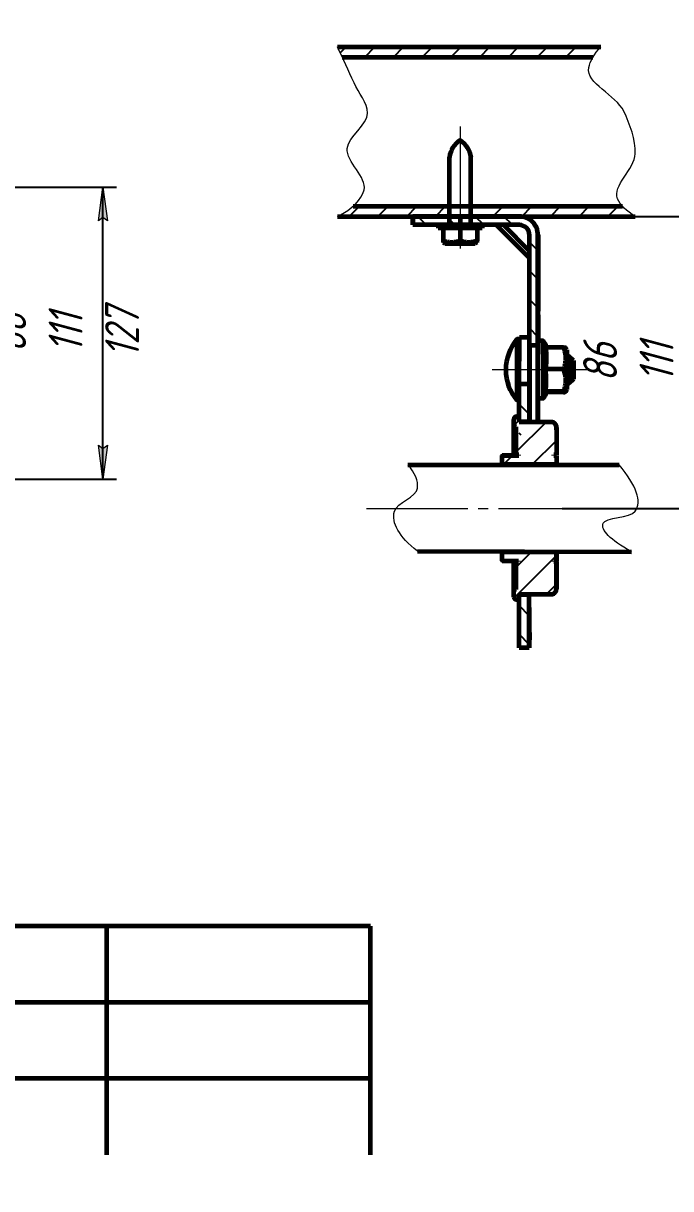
# Model space of a CAD drawing. Header units: millimetres. Extents: x 0 to 1680, y 0 to 594.
# Drawn here: x 133.5 to 229.1, y 0 to 171.9 of the extents above; entities that cross this region are included whole.
import ezdxf

# ---------------------------------------------------------------- set-up
doc = ezdxf.new("R2010")
doc.units = ezdxf.units.MM
for name, pattern in [('K5LT_AXLED', [19.5, 15, -1.5, 1.5, -1.5]), ('K5LT_BASIC', [0]), ('K5LT_THIN', [0])]:
    doc.linetypes.add(name, pattern=pattern)
doc.layers.add('Системный слой', color=7, linetype='Continuous')
doc.styles.add('KDIMTEXTSTYLE', font='GOST_AU.SHX', dxfattribs={"width": 0.96, "oblique": 15, "height": 5})
doc.dimstyles.new('KDIMSTYLE (1.00)', dxfattribs={"dimtxt": 5, "dimasz": 1, "dimexe": 2, "dimexo": 0, "dimgap": 1, "dimtad": 1, "dimtxsty": 'KDIMTEXTSTYLE', "dimsah": 1, "dimcen": 0, "dimdle": 1, "dimadec": 0, "dimazin": 0, "dimtfac": 0.667, "dimtmove": 0, "dimatfit": 3, "dimfxl": 1, "dimtvp": 1, "dimtolj": 1, "dimtzin": 0, "dimarcsym": 0})
pattern_1 = [(135, (0, 0), (-2.12132, -2.12132), [])]
pattern_2 = [(45, (0, 0), (-2.12132, 2.12132), [])]

# ---------------------------------------------------------------- blocks, each defined once
blk = doc.blocks.new('KDIMARROW_01')
at = {"layer": 'Системный слой'}
blk.add_hatch(color=0, dxfattribs=at).paths.add_polyline_path([(0, 0), (-5, 0.66), (-4.5, 0), (-5, -0.66)])
at = {"layer": 'Системный слой', "color": 0, "linetype": 'K5LT_THIN', "lineweight": 18}
for p, q in [((-4.5, 0), (-5, 0.66)), ((-5, 0.66), (0, 0)), ((0, 0), (-5, -0.66)), ((-5, -0.66), (-4.5, 0)), ((0, 0), (-1, 0))]:
    blk.add_line(p, q, dxfattribs=at)

msp = doc.modelspace()

# ---------------------------------------------------------------- hatches: boundary and pattern name
at = {"layer": 'Системный слой'}
h = msp.add_hatch(dxfattribs=at)
h.set_pattern_fill('Металл', angle=45, style=0, pattern_type=0)
h.set_pattern_definition(pattern_2)
h.paths.add_polyline_path([(196.41474, 144.94292), (182.20351, 144.94292), (179.90127, 143.44292), (195.88974, 143.44292), (196.41474, 143.44292)])
h.paths.add_polyline_path([(221.95505, 144.94292), (199.56474, 144.94292), (199.56474, 143.44292), (223.84419, 143.44292)])
h.paths.add_polyline_path([(180.59445, 166.94292), (217.60432, 166.94292), (218.75444, 168.44292), (179.90127, 168.44292)])
h = msp.add_hatch(dxfattribs=at)
h.set_pattern_fill('Металл', angle=135, style=0, pattern_type=0)
h.set_pattern_definition(pattern_1)
edge = h.paths.add_edge_path()
edge.add_line((206.73974, 143.43509), (190.98974, 143.44292))
edge.add_line((190.98974, 143.44292), (190.98912, 142.19292))
edge.add_line((190.98912, 142.19292), (206.73912, 142.18509))
edge.add_line((206.73912, 142.18509), (207.79956, 141.74522))
edge.add_line((207.79956, 141.74522), (208.23838, 140.68435))
edge.add_line((208.23838, 140.68435), (208.2325, 124.39958))
edge.add_line((208.2325, 124.39958), (209.47952, 124.39896))
edge.add_line((209.47951, 124.39895), (209.48838, 140.68372))
edge.add_line((209.48838, 140.68372), (208.71842, 142.59348))
edge.add_line((208.71842, 142.59348), (206.83832, 143.43327))
edge.add_line((206.83832, 143.43327), (206.73974, 143.43509))
h = msp.add_hatch(dxfattribs=at)
h.set_pattern_fill('Металл', angle=135, style=0, pattern_type=0)
h.set_pattern_definition(pattern_1)
edge = h.paths.add_edge_path()
edge.add_line((208.2081, 79.77763), (208.21124, 87.64959))
edge.add_line((208.21125, 87.64959), (206.71124, 87.65033))
edge.add_line((206.71124, 87.65033), (206.7081, 79.77808))
edge.add_line((206.7081, 79.77808), (208.2081, 79.77763))
h.paths.add_polyline_path([(208.22371, 111.18434), (208.22649, 116.76795), (206.72649, 116.76844), (206.72371, 111.18509)])
h = msp.add_hatch(dxfattribs=at)
h.set_pattern_fill('Металл', angle=45, style=0, pattern_type=0)
h.set_pattern_definition(pattern_2)
edge = h.paths.add_edge_path()
edge.add_line((205.91106, 87.30073), (206.43496, 86.9202))
edge.add_line((206.43496, 86.9202), (206.71106, 87.30033))
edge.add_line((206.71106, 87.30033), (206.71126, 87.70033))
edge.add_line((206.71127, 87.70033), (211.41126, 87.69799))
edge.add_line((211.41126, 87.69799), (212.18655, 88.29915))
edge.add_line((212.18655, 88.29915), (212.21166, 88.4976))
edge.add_line((212.21166, 88.4976), (212.21367, 92.5476))
edge.add_line((212.21367, 92.5476), (211.84218, 92.54778))
edge.add_line((211.84218, 92.54778), (211.84223, 92.64778))
edge.add_line((211.84223, 92.64778), (212.21373, 92.6476))
edge.add_line((212.21372, 92.6476), (212.21438, 93.9726))
edge.add_line((212.21438, 93.9726), (204.21438, 93.97658))
edge.add_line((204.21438, 93.97658), (204.21372, 92.65158))
edge.add_line((204.21373, 92.65158), (206.63522, 92.65037))
edge.add_line((206.63522, 92.65037), (206.63517, 92.55037))
edge.add_line((206.63517, 92.55037), (206.26367, 92.55056))
edge.add_line((206.26367, 92.55056), (206.26161, 88.40056))
edge.add_line((206.26161, 88.40056), (205.91144, 88.05073))
edge.add_line((205.91144, 88.05073), (205.91106, 87.30073))
edge = h.paths.add_edge_path()
edge.add_line((206.72409, 113.50032), (206.2002, 113.88085))
edge.add_line((206.2002, 113.88085), (205.92409, 113.50072))
edge.add_line((205.92409, 113.50072), (205.92372, 112.75072))
edge.add_line((205.92372, 112.75072), (206.27354, 112.40054))
edge.add_line((206.27354, 112.40054), (206.27148, 108.25054))
edge.add_line((206.27148, 108.25054), (206.64298, 108.25036))
edge.add_line((206.64298, 108.25036), (206.64293, 108.15036))
edge.add_line((206.64293, 108.15036), (204.22143, 108.15156))
edge.add_line((204.22143, 108.15156), (204.22077, 106.82656))
edge.add_line((204.22077, 106.82656), (212.22077, 106.82259))
edge.add_line((212.22077, 106.82259), (212.22143, 108.14759))
edge.add_line((212.22143, 108.14759), (211.84993, 108.14777))
edge.add_line((211.84993, 108.14777), (211.84998, 108.24777))
edge.add_line((211.84998, 108.24777), (212.22148, 108.24759))
edge.add_line((212.22148, 108.24759), (212.22349, 112.29759))
edge.add_line((212.22349, 112.29759), (211.62196, 113.07298))
edge.add_line((211.62196, 113.07298), (211.42389, 113.09798))
edge.add_line((211.42389, 113.09798), (206.72389, 113.10032))
edge.add_line((206.72389, 113.10032), (206.72409, 113.50032))

# ---------------------------------------------------------------- linework, layer by layer
at = {"layer": 'Системный слой', "color": 5, "linetype": 'K5LT_BASIC', "lineweight": 60, "true_color": 0x0000ff}
for p, q in [((179.90127, 168.44292), (218.75444, 168.44292)), ((180.59445, 166.94292), (217.60432, 166.94292)), ((196.41474, 142.19292), (196.41474, 152.19292)), ((199.56474, 142.19292), (199.56474, 152.19292)), ((182.20351, 144.94292), (221.95505, 144.94292)), ((179.90127, 143.44292), (223.84419, 143.44292)), ((190.98912, 142.19292), (190.98974, 143.44292)), ((190.98974, 143.44292), (190.98974, 142.19292)), ((206.73974, 143.43509), (190.98974, 143.44292)), ((195.88974, 143.44292), (200.08974, 143.44292)), ((197.98974, 143.44292), (197.98974, 142.19292)), ((206.73912, 142.18509), (190.98912, 142.19292)), ((194.73974, 142.19292), (194.73974, 141.69292)), ((201.23974, 142.19292), (194.73974, 142.19292)), ((201.23974, 141.69292), (194.73974, 141.69292)), ((195.48974, 141.69292), (195.48974, 139.82498)), ((197.98974, 141.69292), (197.98974, 139.82498)), ((200.48974, 141.69292), (200.48974, 139.82498)), ((201.23974, 142.19292), (201.23974, 141.69292)), ((208.23668, 137.26545), (203.32022, 142.18679)), ((208.23721, 138.33554), (204.39031, 142.18626)), ((195.48974, 139.82498), (195.48974, 139.60169)), ((195.48974, 139.60169), (195.76474, 139.44292)), ((195.76474, 139.44292), (200.21474, 139.44292)), ((200.48974, 139.60169), (200.21474, 139.44292)), ((200.48974, 139.60169), (200.48974, 139.82498)), ((208.2293, 122.43434), (208.23838, 140.68435)), ((209.4793, 122.43372), (209.48838, 140.68372)), ((209.49319, 140.68372), (209.48838, 140.68372)), ((209.49197, 137.77687), (209.49319, 140.6838)), ((209.49319, 140.68372), (209.49197, 137.77687)), ((209.50379, 140.68372), (209.495, 140.68372)), ((209.50379, 140.68372), (209.49821, 129.46273)), ((209.49333, 137.77687), (209.49197, 137.77687)), ((209.48958, 123.06328), (209.4924, 127.40076)), ((209.49401, 128.1265), (209.49202, 125.06492)), ((209.49726, 127.82245), (209.4941, 123.09969)), ((206.74036, 125.61806), (208.23011, 125.61731)), ((206.73939, 125.31629), (206.37831, 125.31647)), ((206.72669, 118.73367), (206.73948, 125.3621)), ((209.4825, 124.39896), (209.47951, 124.39896)), ((210.24008, 125.06455), (209.49008, 125.06492)), ((213.26081, 124.11408), (210.57167, 124.11541)), ((213.73942, 123.73781), (213.55126, 124.06409)), ((208.22669, 118.73318), (208.23476, 122.91537)), ((214.03896, 122.81266), (213.73855, 122.81281)), ((214.73865, 122.18731), (214.03896, 122.81266)), ((213.25824, 120.91763), (210.5691, 120.91897)), ((206.72392, 113.15032), (206.72669, 118.73367)), ((206.72669, 118.73367), (208.22669, 118.73318)), ((208.22392, 113.14957), (208.22669, 118.73318)), ((208.23279, 117.19132), (208.23512, 119.54013)), ((214.03697, 118.81266), (213.73657, 118.81281)), ((214.73729, 119.43731), (214.03697, 118.81266)), ((208.23488, 117.98712), (208.23358, 117.98712)), ((213.25749, 117.6166), (210.56835, 117.61794)), ((213.2593, 117.51202), (210.69765, 117.51329)), ((213.73652, 117.88781), (213.54794, 117.56156)), ((206.72549, 116.3163), (206.37383, 116.31647)), ((208.23426, 115.67188), (208.23279, 114.18612)), ((210.23586, 116.56455), (209.48586, 116.56492)), ((209.48861, 116.56492), (209.4874, 114.75868)), ((205.92372, 112.75072), (205.92409, 113.50072)), ((206.72409, 113.50032), (206.72389, 113.10032)), ((206.27148, 108.25054), (206.27354, 112.40054)), ((212.22349, 112.29759), (212.22148, 108.24759)), ((190.27374, 106.81381), (221.45075, 106.81381)), ((204.22077, 106.82656), (204.22143, 108.15156)), ((204.22144, 108.15157), (206.64293, 108.15036)), ((206.64293, 108.15036), (206.64298, 108.25036)), ((211.84998, 108.24777), (211.84993, 108.14777)), ((211.84994, 108.14778), (212.22143, 108.14759)), ((212.22143, 108.14759), (212.22077, 106.82259)), ((191.70867, 94.04759), (223.27702, 93.97658)), ((204.21372, 92.65158), (204.21438, 93.97658)), ((212.21438, 93.9726), (212.21372, 92.6476)), ((204.21373, 92.65157), (206.63523, 92.65037)), ((206.26161, 88.40056), (206.26367, 92.55056)), ((206.63517, 92.55037), (206.63522, 92.65037)), ((211.84223, 92.64778), (211.84218, 92.54778)), ((211.84223, 92.64778), (212.21373, 92.64759)), ((212.21367, 92.5476), (212.21166, 88.4976)), ((205.91106, 87.30073), (205.91144, 88.05073)), ((206.71126, 87.70033), (206.71106, 87.30033)), ((205.95999, 87.10883), (205.96137, 87.10634)), ((206.7081, 79.77808), (206.71124, 87.65033)), ((208.2081, 79.77763), (208.21124, 87.64959)), ((208.21207, 82.07048), (208.2081, 79.77763)), ((208.2081, 79.77763), (206.7081, 79.77808)), ((184.775, 38.75), (20, 38.75)), ((145.775, 38.75), (145.775, 5)), ((184.775, 5), (184.775, 38.75)), ((20, 27.5), (184.775, 27.5)), ((184.775, 16.25), (20, 16.25))]:
    msp.add_line(p, q, dxfattribs=at)
at = {"layer": 'Системный слой', "color": 30, "linetype": 'K5LT_AXLED', "lineweight": 18, "true_color": 0xff8000}
for p, q in [((197.98974, 156.69292), (197.98974, 137.44292)), ((216.73865, 120.81132), (202.73797, 120.81828)), ((184.15022, 100.35714), (228.16723, 100.35714))]:
    msp.add_line(p, q, dxfattribs=at)
at = {"layer": 'Системный слой', "color": 7, "linetype": 'K5LT_THIN', "lineweight": 18}
for p, q in [((196.66474, 142.19292), (196.66474, 153.08406)), ((196.66474, 142.19292), (196.66474, 153.08406)), ((196.66474, 153.08406), (196.66474, 152.19292)), ((199.31474, 142.19292), (199.31474, 153.08406)), ((199.31474, 142.19292), (199.31474, 153.08406)), ((199.31474, 153.08406), (199.31474, 152.19292))]:
    msp.add_line(p, q, dxfattribs=at)
at = {"layer": 'Системный слой', "color": 5, "linetype": 'K5LT_BASIC', "lineweight": 60, "true_color": 0x0000ff}
for centre, radius, start, end in [((211.73797, 120.81381), 7, 139.9663224, 179.9715165), ((209.00485, 123.87835), 1.71257, 7.9546771, 43.8399351), ((211.73797, 120.81381), 7, 179.9715165, 219.9767073), ((209.00177, 117.752), 1.7126, 316.1034222, 353.6523239), ((206.32409, 113.50052), 0.4, 359.9715234, 179.9715572), ((206.3241, 113.50044), 0.40006, 1.1033772, 139.0258612), ((206.27372, 112.75054), 0.35, 179.9714996, 269.9715379), ((211.42349, 112.29799), 0.8, 359.9715066, 89.9715357), ((206.26144, 88.05056), 0.35, 89.9714918, 179.9715301), ((211.41166, 88.49799), 0.8, 269.971494, 359.9715231), ((206.31106, 87.30053), 0.4, 179.9714725, 359.9715063), ((206.31108, 87.30062), 0.40007, 222.8114972, 358.8393814)]:
    msp.add_arc(centre, radius, start, end, dxfattribs=at)
for centre, major_axis, ratio, start_param, end_param in [((206.73838, 140.68509), (0.00137, 2.75), 0.999999876, 4.71238898, 6.283185307), ((206.745, 140.68509), (0.00137, 2.75), 0.999999876, 4.71238898, 6.283185307), ((206.73838, 140.68509), (0.00075, 1.5), 0.999999876, 4.71238898, 6.283185307), ((208.49391, 138.77736), (-0.99943, 1.0005), 0.000251533, -3.193535294, -3.141844167), ((208.49239, 138.77736), (0.99958, -1.0005), 0.000251494, 6.282933794, 6.283436821), ((209.49573, 129.46273), (-0.00249, -5), 0.00049716, 1.236550222, 1.570795354), ((209.4931, 126.78112), (-0.00106, -2.125), 0.00049716, 3.141592654, 4.416494004), ((209.4931, 126.78112), (-0.00106, -2.125), 0.00049716, 1.274797062, 3.141592654), ((206.73806, 120.99306), (0.0023, 4.625), 0.00049716, 0, 0.334245065), ((206.37607, 120.81647), (-0.00224, -4.5), 0.00049716, 3.142185037, 4.712448431), ((206.37607, 120.81647), (-0.00224, -4.5), 0.00049716, 3.141592653, 3.142185037), ((208.22603, 111.39958), (-0.00646, -13), 0.00049716, 3.141592654, 4.581244759), ((229.88532, 111.38881), (-26148.53544, 13), 0.00049716, -1.570015699, -1.569967895), ((208.22603, 111.39958), (-0.00646, -13), 0.00049716, 1.701940548, 3.141592654), ((208.22603, 111.39958), (-0.00646, -13), 0.00049716, 1.701940548, 3.140498286), ((209.47603, 111.39896), (-0.00646, -13), 0.00049716, 3.141592654, 4.581244719), ((209.47305, 111.39896), (-0.00646, -13), 0.00049716, 3.141592654, 3.142373284), ((209.47603, 111.39896), (-0.00646, -13), 0.00049716, 1.701940588, 3.141592654), ((209.47603, 111.39896), (-0.00646, -13), 0.00049716, 1.701940588, 3.141592654), ((209.48797, 120.81492), (0.00211, 4.25), 0.00049716, 0.495727441, 3.141592654), ((209.48797, 120.81492), (0.00211, 4.25), 0.00049716, 0, 0.495727441), ((210.23797, 120.81455), (0.00211, 4.25), 0.00049716, 0.495727441, 3.141592654), ((210.23797, 120.81455), (0.00211, 4.25), 0.00049716, 0, 0.495727441), ((210.23797, 120.81455), (0.00211, 4.25), 0.00049716, 6.282668112, 6.283185307), ((213.73797, 120.81281), (-0.00145, -2.925), 0.00049716, 3.140731547, 5.208116419), ((213.73797, 120.81281), (0.00108, 2.1625), 0.00049716, 0.00049716, 3.141095494), ((213.73797, 120.81281), (0.00108, 2.1625), 0.00049716, 5.893044405, 6.283682467), ((213.73797, 120.81281), (-0.00145, -2.925), 0.00049716, -3.959484998, -3.14245376), ((214.03797, 120.81266), (-0.00099, -2), 0.00049716, 3.141592653, 4.712448431), ((214.03797, 120.81266), (-0.00099, -2), 0.00049716, 3.14114876, 3.141592653), ((214.73797, 120.81231), (-0.00068, -1.375), 0.00049716, 3.14114876, 4.712448431), ((214.73797, 120.81231), (-0.00068, -1.375), 0.00049716, 0.000443893, 3.14114876), ((206.37607, 120.81647), (-0.00224, -4.5), 0.00049716, 4.712448431, 6.282592923), ((214.03797, 120.81266), (-0.00099, -2), 0.00049716, 4.712448431, 6.283185307), ((214.73797, 120.81231), (-0.00068, -1.375), 0.00049716, 4.712448431, 6.2836292), ((213.73797, 120.81281), (-0.00145, -2.925), 0.00049716, 5.208116419, 6.284046413), ((213.73797, 120.81281), (-0.00145, -2.925), 0.00049716, 0.000861106, 0.817892345), ((213.73797, 120.81281), (0.00108, 2.1625), 0.00049716, 3.141095494, 3.531733556), ((214.03797, 120.81266), (-0.00099, -2), 0.00049716, 0, 0.000443893), ((208.23279, 115.68872), (0.00106, 2.125), 0.00049716, 0.785398784, 3.141592654), ((206.37607, 120.81647), (-0.00224, -4.5), 0.00049716, 6.282592923, 6.283185307), ((210.23797, 120.81455), (0.00211, 4.25), 0.00049716, 3.141592654, 3.142109848), ((208.23279, 115.68872), (0.00106, 2.125), 0.00049716, 3.141592654, 3.926991438), ((209.48587, 116.39896), (-0.00249, -5), 0.00049716, 0.849973685, 1.236551261), ((205.91758, 100.40072), (-0.00614, -12.35), 0.00049716, -4.034011764, -3.190221215), ((229.87985, 100.38881), (-25545.1077, 12.7), 0.00049716, -1.570073594, -1.569889606), ((229.87985, 100.38881), (-25645.67899, 12.75), 0.00049716, -1.569951651, -1.569893162), ((208.21758, 100.39958), (0.00634, 12.75), 0.00049716, 0, 0.000844676), ((208.21758, 100.39958), (0.00634, 12.75), 0.00049716, 6.194590804, 6.283185307), ((212.21758, 100.39759), (-0.00592, -11.9), 0.00049716, 2.903723589, 3.142330551), ((229.87985, 100.38881), (12923.41079, -6.425), 0.00049716, -4.711022292, -4.710403259), ((204.21758, 100.40157), (-0.00385, -7.75), 0.00049716, 3.141592654, 3.14323888), ((229.87985, 100.38881), (-15588.54997, 7.75), 0.00049716, -1.569305438, -1.5691501), ((229.87985, 100.38881), (15789.69256, -7.85), 0.00049716, -4.710917084, -4.710893556), ((229.87985, 100.38881), (-15588.54997, 7.75), 0.00049716, -1.569663298, -1.569639466), ((229.87985, 100.38881), (15789.69256, -7.85), 0.00049716, -4.711270385, -4.711246857), ((211.84608, 100.39778), (-0.0039, -7.85), 0.00049716, 2.981805344, 3.141592654), ((212.21758, 100.39759), (-0.00319, -6.425), 0.00049716, 3.141592654, 3.142959343), ((212.21758, 100.39759), (-0.0039, -7.85), 0.00049716, 3.141592654, 3.142711249), ((229.87985, 100.38881), (12923.41079, -6.425), 0.00049716, 4.710403259, 4.711022291), ((212.21758, 100.39759), (-0.00592, -11.9), 0.00049716, 6.282447408, 7.291114216), ((212.21758, 100.39759), (-0.0039, -7.85), 0.00049716, 0, 0.628488296), ((212.21758, 100.39759), (-0.00385, -7.75), 0.00049716, 6.282052278, 6.893696895), ((212.21758, 100.39759), (-0.00319, -6.425), 0.00049716, 6.281818618, 6.283185307), ((212.21758, 100.39759), (-0.00319, -6.425), 0.00049716, 0, 0.152943997), ((204.21758, 100.40157), (-0.00385, -7.75), 0.00049716, 6.28153908, 6.283185307), ((229.87985, 100.38881), (-15588.54997, 7.75), 0.00049716, 1.5691501, 1.569305439), ((205.91758, 100.40072), (-0.00614, -12.35), 0.00049716, 0.048628561, 0.89241911), ((229.87985, 100.38881), (15789.69256, -7.85), 0.00049716, 4.710893556, 4.710917084), ((211.84608, 100.39778), (-0.0039, -7.85), 0.00049716, 0, 0.159787312), ((229.87985, 100.38881), (15789.69256, -7.85), 0.00049716, 4.711246857, 4.711270385), ((229.87985, 100.38881), (-15588.54997, 7.75), 0.00049716, 1.569639466, 1.569663298), ((212.21758, 100.39759), (-0.0039, -7.85), 0.00049716, 6.282066712, 6.283185307), ((229.87985, 100.38881), (-25545.1077, 12.7), 0.00049716, 1.569889606, 1.570073594), ((208.21758, 100.39958), (0.00634, 12.75), 0.00049716, 3.141592654, 3.230187166), ((229.87985, 100.38881), (-25645.67899, 12.75), 0.00049716, 1.569893162, 1.569951651), ((208.21758, 100.39958), (0.00634, 12.75), 0.00049716, 3.140747978, 3.141592654), ((208.21738, 98.43435), (0.00861, 17.32252), 0.00049716, 3.475836744, 3.889447824)]:
    msp.add_ellipse(centre, major_axis=major_axis, ratio=ratio, start_param=start_param, end_param=end_param, dxfattribs=at)
at = {"layer": 'Системный слой', "color": 7, "linetype": 'K5LT_THIN', "lineweight": 18}
for points, knots in [([(179.90127, 143.44292), (182.12341, 144.56508), (183.4301, 145.87177), (183.82134, 147.36299), (184.28704, 149.13801), (181.14945, 151.50467), (181.32733, 153.4724), (181.48983, 155.26994), (184.34687, 156.90228), (184.3414, 158.69292), (184.33696, 160.14786), (183.00315, 161.67147), (182.32733, 163.1577), (181.52493, 164.9223), (180.71625, 166.68404), (179.90127, 168.44292)], [0, 0, 0, 0, 1, 1, 1, 2, 2, 2, 3, 3, 3, 4, 4, 4, 5, 5, 5, 5]), ([(223.84419, 143.44292), (222.52871, 144.21693), (221.66118, 145.08446), (221.24159, 146.04552), (220.42898, 147.90679), (223.7531, 150.42611), (223.84419, 152.68167), (223.92702, 154.73278), (223.07487, 157.03292), (222.16649, 158.94292), (221.00828, 161.37822), (216.54047, 163.07067), (216.98904, 165.38516), (217.18067, 166.37392), (217.76914, 167.39317), (218.75444, 168.44292)], [0, 0, 0, 0, 1, 1, 1, 2, 2, 2, 3, 3, 3, 4, 4, 4, 5, 5, 5, 5]), ([(191.70867, 94.04759), (188.96263, 96.22948), (187.82518, 98.1996), (188.29633, 99.95794), (188.62948, 101.20127), (191.56171, 102.0369), (191.70867, 103.37028), (191.82227, 104.40104), (191.34396, 105.54888), (190.27374, 106.81381)], [0, 0, 0, 0, 1, 1, 1, 2, 2, 2, 3, 3, 3, 3]), ([(223.27702, 93.97658), (220.13596, 95.74864), (218.74012, 97.14449), (219.08948, 98.16412), (219.38927, 99.03909), (223.14166, 98.94774), (223.84419, 99.95794), (224.84807, 101.40145), (224.05025, 103.68674), (221.45075, 106.81381)], [0, 0, 0, 0, 1, 1, 1, 2, 2, 2, 3, 3, 3, 3])]:
    msp.add_open_spline(points, degree=3, knots=knots, dxfattribs=at)
at = {"layer": 'Системный слой', "color": 5, "linetype": 'K5LT_BASIC', "lineweight": 60, "true_color": 0x0000ff}
for points in [[(197.98974, 154.69292), (197.11011, 154.08011), (196.58511, 153.24678), (196.41474, 152.19292)], [(197.98974, 154.69292), (198.86938, 154.08011), (199.39438, 153.24678), (199.56474, 152.19292)]]:
    msp.add_open_spline(points, degree=3, dxfattribs=at)
for points, knots in [([(197.98974, 139.82498), (197.94971, 139.81164), (197.81872, 139.76954), (197.6212, 139.71439), (197.3855, 139.66243), (197.16882, 139.62728), (196.95389, 139.60659), (196.74859, 139.59968), (196.53288, 139.60563), (196.28506, 139.62966), (196.01606, 139.67681), (195.74622, 139.7438), (195.57356, 139.79704), (195.48974, 139.82498)], [0, 0, 0, 0, 0.689735519, 2.249219949, 3.3618836, 4.65909116, 5.868387784, 6.927819562, 8.056313438, 9.438688557, 11.042970053, 12.553459891, 14, 14, 14, 14]), ([(200.48974, 139.82498), (200.39302, 139.79274), (200.2046, 139.73535), (199.9103, 139.66546), (199.62261, 139.61984), (199.35844, 139.60091), (199.13407, 139.60136), (198.93848, 139.61379), (198.74889, 139.63666), (198.56082, 139.6694), (198.3061, 139.72664), (198.11585, 139.78295), (197.98974, 139.82498)], [0, 0, 0, 0, 1.549818016, 2.992222291, 4.610295244, 6.008391322, 7.059696198, 8.058213685, 9.015784664, 9.985196521, 10.978290135, 13, 13, 13, 13]), ([(210.57167, 124.11541), (210.58857, 124.04973), (210.61346, 123.93658), (210.64324, 123.75929), (210.66609, 123.57679), (210.68421, 123.36251), (210.69575, 123.13727), (210.70204, 122.91291), (210.70484, 122.70135), (210.70542, 122.49586), (210.7041, 122.28879), (210.70033, 122.074), (210.6928, 121.85164), (210.68024, 121.6366), (210.66258, 121.44359), (210.64266, 121.28747), (210.6149, 121.11634), (210.58952, 120.99782), (210.5691, 120.91897)], [0, 0, 0, 0, 1.188165938, 2.039521051, 3.180491233, 4.450286848, 5.857689678, 7.186006017, 8.432903852, 9.610133153, 10.830757966, 12.107710705, 13.425759817, 14.783755732, 15.93266221, 16.866013044, 17.574108926, 19, 19, 19, 19]), ([(213.26081, 124.11408), (213.26865, 124.09087), (213.28875, 124.03043), (213.33026, 123.89973), (213.39273, 123.68421), (213.46406, 123.38621), (213.52043, 123.04809), (213.54792, 122.73063), (213.55194, 122.4471), (213.5391, 122.1886), (213.51056, 121.93175), (213.46673, 121.67419), (213.38986, 121.33373), (213.31415, 121.08217), (213.25824, 120.91763)], [0, 0, 0, 0, 0.334883074, 0.870695993, 1.875345216, 3.416943984, 5.084008123, 6.608631173, 7.828136142, 9.013965193, 10.194706262, 11.404035269, 12.622321197, 15, 15, 15, 15]), ([(213.26081, 124.11408), (213.31695, 124.10864), (213.39239, 124.10039), (213.46939, 124.08917), (213.51417, 124.08052), (213.54185, 124.07213), (213.5498, 124.06662), (213.55126, 124.06409)], [0, 0, 0, 0, 2.671892639, 4.012561999, 5.39073189, 6.803253617, 8, 8, 8, 8]), ([(210.56835, 117.61794), (210.58532, 117.68574), (210.61042, 117.80305), (210.64071, 117.9883), (210.66422, 118.18202), (210.68288, 118.4125), (210.69461, 118.65699), (210.70082, 118.9015), (210.7034, 119.13101), (210.70368, 119.35119), (210.70193, 119.5686), (210.69751, 119.78947), (210.68916, 120.01334), (210.67582, 120.22646), (210.65783, 120.41524), (210.63821, 120.56645), (210.61163, 120.73048), (210.58789, 120.84372), (210.5691, 120.91897)], [0, 0, 0, 0, 1.187948758, 2.047689684, 3.218524256, 4.540974842, 6.024570393, 7.428708022, 8.743582396, 9.965751742, 11.209900783, 12.479504082, 13.765309074, 15.064426757, 16.151657577, 17.025264252, 17.682640861, 19, 19, 19, 19]), ([(213.25824, 120.91763), (213.30226, 120.78338), (213.38265, 120.51366), (213.45965, 120.17334), (213.5047, 119.8977), (213.52814, 119.70066), (213.54416, 119.49054), (213.54816, 119.34954), (213.54814, 119.26697)], [0, 0, 0, 0, 2.23658649, 4.481337725, 5.607795715, 6.73658649, 7.678897857, 9, 9, 9, 9]), ([(213.54814, 119.26697), (213.54813, 119.15997), (213.54218, 119.00094), (213.5217, 118.77583), (213.49607, 118.57891), (213.45497, 118.34573), (213.38122, 118.01929), (213.30906, 117.77362), (213.25749, 117.6166)], [0, 0, 0, 0, 1.720947263, 2.561925548, 3.639906935, 4.915900731, 6.363913139, 9, 9, 9, 9]), ([(210.70387, 117.56265), (210.70408, 117.56448), (210.70403, 117.56862), (210.70222, 117.57509), (210.69763, 117.58209), (210.68911, 117.58919), (210.6756, 117.59595), (210.65747, 117.60194), (210.63773, 117.60674), (210.61102, 117.61195), (210.5872, 117.61555), (210.56835, 117.61794)], [0, 0, 0, 0, 1.193021441, 2.681301337, 4.200030306, 5.738140191, 7.292175102, 8.592746033, 9.637774794, 10.424144101, 12, 12, 12, 12]), ([(213.54794, 117.56156), (213.55001, 117.56514), (213.54569, 117.57174), (213.51785, 117.58137), (213.47408, 117.59039), (213.39538, 117.6022), (213.31629, 117.61091), (213.25749, 117.6166)], [0, 0, 0, 0, 1.541918028, 2.843302806, 4.154024344, 5.455049435, 8, 8, 8, 8]), ([(213.2593, 117.51202), (213.31525, 117.5174), (213.39041, 117.52558), (213.46703, 117.53672), (213.5115, 117.54532), (213.53872, 117.55364), (213.5465, 117.55909), (213.54794, 117.56156)], [0, 0, 0, 0, 2.680166376, 4.02498723, 5.407424739, 6.824320456, 8, 8, 8, 8]), ([(205.92622, 108.15072), (205.92626, 108.59576), (205.92629, 109.39605), (205.92618, 110.42119), (205.92594, 111.25345), (205.92557, 111.9143), (205.92508, 112.3934), (205.92456, 112.63866), (205.92418, 112.71676), (205.92402, 112.73349), (205.92399, 112.73625), (205.92398, 112.73688)], [0, 0, 0, 0, 1.952468222, 3.71961437, 5.485725493, 7.251198198, 9.015305155, 10.775557763, 11.718614455, 11.927439926, 12, 12, 12, 12]), ([(212.22465, 112.009), (212.22457, 112.05621), (212.22432, 112.18046), (212.22404, 112.25699), (212.22376, 112.28957), (212.2237, 112.29554), (212.22364, 112.30112), (212.22357, 112.30585), (212.22348, 112.31065), (212.22339, 112.31472), (212.22326, 112.31972), (212.22308, 112.32562), (212.22266, 112.33532), (212.22156, 112.35874), (212.21276, 112.45064), (212.17815, 112.56971), (212.14903, 112.63708), (212.11813, 112.69618), (212.08137, 112.75595), (212.02526, 112.82833), (211.95407, 112.89954), (211.8745, 112.9613), (211.7878, 113.0126), (211.69535, 113.05262), (211.57452, 113.08776), (211.48243, 113.09798), (211.42389, 113.09798)], [23.7258087, 23.7258087, 23.7258087, 23.7258087, 25.312893166, 28.470770501, 28.71900214, 28.96725066, 29.185463912, 29.403677164, 29.521954562, 29.667407361, 29.74013376, 29.838740201, 29.937346641, 30.035953082, 30.359311151, 30.584390874, 30.806923158, 30.897309057, 31.078080855, 31.326027439, 31.5740114, 31.822121203, 32.070223813, 32.318322456, 32.566418828, 33, 33, 33, 33]), ([(211.41126, 87.69799), (211.44478, 87.69796), (211.51181, 87.70217), (211.6108, 87.72099), (211.70661, 87.75208), (211.79778, 87.79493), (211.88286, 87.84887), (211.96051, 87.91306), (212.02949, 87.98645), (212.0887, 88.06788), (212.13725, 88.15604), (212.17425, 88.24952), (212.19946, 88.34621), (212.20886, 88.42557), (212.21037, 88.45178), (212.21092, 88.46236), (212.2112, 88.46926), (212.2114, 88.4753), (212.21155, 88.48063), (212.21163, 88.48444), (212.2117, 88.48784), (212.21174, 88.49051), (212.2118, 88.49405), (212.21185, 88.49815), (212.21192, 88.50401), (212.21199, 88.51074), (212.21207, 88.52119), (212.21219, 88.53824), (212.21241, 88.57712), (212.21278, 88.66917), (212.21331, 88.85415), (212.21404, 89.19656), (212.21491, 89.71463), (212.21593, 90.46411), (212.21697, 91.37051), (212.21803, 92.41951), (212.21885, 93.33956), (212.21931, 93.90046), (212.21943, 94.04759)], [0, 0, 0, 0, 0.29850419, 0.596835125, 0.895181975, 1.193531541, 1.491884111, 1.790242073, 2.088609936, 2.38681827, 2.684998435, 2.983140992, 3.28081693, 3.574140935, 3.694741874, 3.740101006, 3.850705534, 3.961310062, 4.071914589, 4.256072442, 4.348151368, 4.477621606, 4.607091845, 4.844197273, 5.081302702, 5.46170914, 5.769939572, 6.386400435, 7.3208296, 9.18968793, 12.278007635, 15.263063803, 19.694638101, 24.130663641, 28.56860494, 33.009495505, 37.450358695, 39, 39, 39, 39]), ([(205.91172, 88.06457), (205.91173, 88.06568), (205.91176, 88.06811), (205.91181, 88.07325), (205.91189, 88.08157), (205.91198, 88.09471), (205.91211, 88.11627), (205.9123, 88.15577), (205.91266, 88.24802), (205.91327, 88.46691), (205.91413, 88.8918), (205.91516, 89.5532), (205.91622, 90.38606), (205.91735, 91.40993), (205.91811, 92.20803), (205.91851, 92.65072)], [0, 0, 0, 0, 0.170631013, 0.30417835, 0.50450181, 0.838377661, 1.131219525, 1.598615135, 2.466635564, 4.00236401, 6.349456918, 8.701623376, 11.055598349, 13.410420496, 16, 16, 16, 16])]:
    msp.add_open_spline(points, degree=3, knots=knots, dxfattribs=at)

# ---------------------------------------------------------------- dimensions: what is measured, and where the dimension line sits
at = {"layer": 'Системный слой', "color": 7}
for base, p1, p2, text in [((145.25354, 147.77569), (116.12206, 104.6899), (101.03412, 147.77569), '\\H5.0;\\W0.965;\\Q15;\\Q15;86\\H5.0;\\W0.965;\\Q15;\\X\\H5.0;\\W0.965;\\Q15;\\Q15;111\\X\\H5.0;\\W0.965;\\Q15;\\Q15;127'), ((232.49512, 143.44292), (213.07768, 100.35714), (197.98974, 143.44292), '\\H5.0;\\W0.965;\\Q15;\\Q15;86\\Q15;\\H5.0;\\W0.965;\\Q15;\\X\\H5.0;\\W0.965;\\Q15;\\Q15;111\\X\\H5.0;\\W0.965;\\Q15;\\Q15;127')]:
    msp.add_linear_dim(base=base, p1=p1, p2=p2, angle=90, text=text, dimstyle='KDIMSTYLE (1.00)', override={"dimexo": 0, "dimblk1": 'KDIMARROW_01', "dimblk2": 'KDIMARROW_01', "dimse1": 0, "dimse2": 0, "dimclrt": 7, "dimtolj": 1}, dxfattribs=at).render()

doc.saveas('drawing.dxf')
